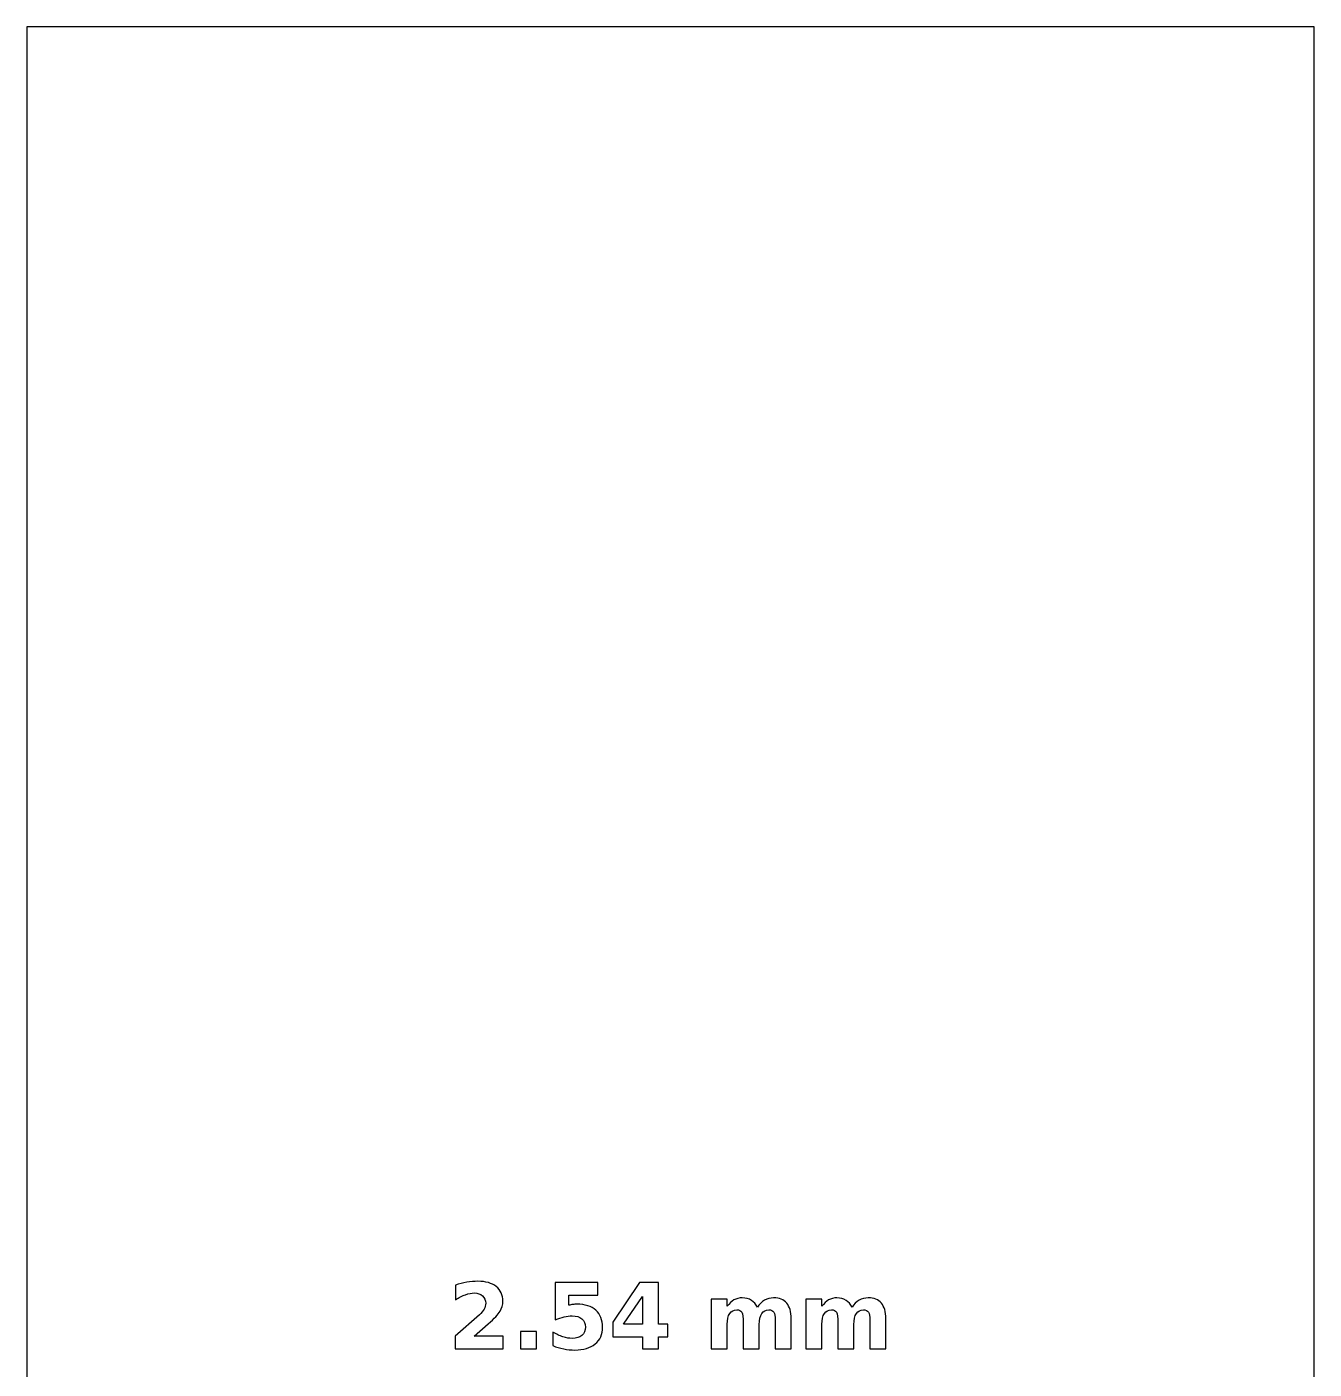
# Model space of a CAD drawing. Header units: centimetres. Extents: x -11.5 to -9.5, y -15.85 to -11.85.
# Drawn here: x -11.5 to -9.5, y -13.934 to -11.85 of the extents above; entities that cross this region are included whole.
import ezdxf

# ---------------------------------------------------------------- set-up
doc = ezdxf.new("R2010")
doc.units = ezdxf.units.CM
doc.header["$MEASUREMENT"] = 0
doc.layers.add('Layer 1', color=7, linetype='Continuous')

msp = doc.modelspace()

# ---------------------------------------------------------------- linework, layer by layer
at = {"layer": 'Layer 1', "color": 7}
msp.add_lwpolyline([(-11.5, -15.85), (-9.5, -15.85), (-9.5, -11.85), (-11.5, -11.85), (-11.5, -15.85)], close=True, dxfattribs=at)
at = {"layer": 'Layer 1', "color": 250}
for points, knots in [([(-10.80503, -13.88297), (-10.80503, -13.88297), (-10.75975, -13.88297), (-10.75975, -13.88297), (-10.75975, -13.88297), (-10.75975, -13.88297), (-10.75975, -13.90247), (-10.75975, -13.90247), (-10.75975, -13.90247), (-10.75975, -13.90247), (-10.83452, -13.90247), (-10.83452, -13.90247), (-10.83452, -13.90247), (-10.83452, -13.90247), (-10.83452, -13.88297), (-10.83452, -13.88297), (-10.83452, -13.88297), (-10.83452, -13.88297), (-10.79696, -13.84984), (-10.79696, -13.84984), (-10.79696, -13.84984), (-10.7936, -13.8468), (-10.79113, -13.84384), (-10.78953, -13.84095), (-10.78953, -13.84095), (-10.78791, -13.83805), (-10.78711, -13.83504), (-10.78711, -13.83191), (-10.78711, -13.83191), (-10.78711, -13.82709), (-10.78873, -13.82321), (-10.79197, -13.82027), (-10.79197, -13.82027), (-10.7952, -13.81733), (-10.7995, -13.81588), (-10.80489, -13.81588), (-10.80489, -13.81588), (-10.80902, -13.81588), (-10.81354, -13.81677), (-10.81846, -13.81853), (-10.81846, -13.81853), (-10.82337, -13.8203), (-10.82864, -13.82293), (-10.83424, -13.82641), (-10.83424, -13.82641), (-10.83424, -13.82641), (-10.83424, -13.80381), (-10.83424, -13.80381), (-10.83424, -13.80381), (-10.82826, -13.80184), (-10.82236, -13.80033), (-10.81653, -13.7993), (-10.81653, -13.7993), (-10.81069, -13.79826), (-10.80498, -13.79774), (-10.79936, -13.79774), (-10.79936, -13.79774), (-10.78706, -13.79774), (-10.77749, -13.80045), (-10.77067, -13.80588), (-10.77067, -13.80588), (-10.76385, -13.81129), (-10.76044, -13.81884), (-10.76044, -13.82855), (-10.76044, -13.82855), (-10.76044, -13.83415), (-10.76189, -13.83937), (-10.76479, -13.84422), (-10.76479, -13.84422), (-10.76768, -13.84906), (-10.77377, -13.85555), (-10.78304, -13.86369), (-10.78304, -13.86369), (-10.78304, -13.86369), (-10.80503, -13.88297), (-10.80503, -13.88297)], [0, 0, 0, 0, 0.0526316, 0.0526316, 0.0526316, 0.0526316, 0.1052632, 0.1052632, 0.1052632, 0.1052632, 0.1578947, 0.1578947, 0.1578947, 0.1578947, 0.2105263, 0.2105263, 0.2105263, 0.2105263, 0.2631579, 0.2631579, 0.2631579, 0.2631579, 0.3157895, 0.3157895, 0.3157895, 0.3157895, 0.3684211, 0.3684211, 0.3684211, 0.3684211, 0.4210526, 0.4210526, 0.4210526, 0.4210526, 0.4736842, 0.4736842, 0.4736842, 0.4736842, 0.5263158, 0.5263158, 0.5263158, 0.5263158, 0.5789474, 0.5789474, 0.5789474, 0.5789474, 0.6315789, 0.6315789, 0.6315789, 0.6315789, 0.6842105, 0.6842105, 0.6842105, 0.6842105, 0.7368421, 0.7368421, 0.7368421, 0.7368421, 0.7894737, 0.7894737, 0.7894737, 0.7894737, 0.8421053, 0.8421053, 0.8421053, 0.8421053, 0.8947368, 0.8947368, 0.8947368, 0.8947368, 0.9473684, 0.9473684, 0.9473684, 0.9473684, 1, 1, 1, 1]), ([(-10.67894, -13.7996), (-10.67894, -13.7996), (-10.613, -13.7996), (-10.613, -13.7996), (-10.613, -13.7996), (-10.613, -13.7996), (-10.613, -13.8191), (-10.613, -13.8191), (-10.613, -13.8191), (-10.613, -13.8191), (-10.6578, -13.8191), (-10.6578, -13.8191), (-10.6578, -13.8191), (-10.6578, -13.8191), (-10.6578, -13.83502), (-10.6578, -13.83502), (-10.6578, -13.83502), (-10.65578, -13.83448), (-10.65375, -13.83406), (-10.65171, -13.83375), (-10.65171, -13.83375), (-10.64966, -13.83344), (-10.64752, -13.8333), (-10.64533, -13.8333), (-10.64533, -13.8333), (-10.63278, -13.8333), (-10.62302, -13.83643), (-10.61603, -13.84271), (-10.61603, -13.84271), (-10.60905, -13.84897), (-10.60557, -13.85771), (-10.60557, -13.86891), (-10.60557, -13.86891), (-10.60557, -13.88003), (-10.60938, -13.88874), (-10.61697, -13.89504), (-10.61697, -13.89504), (-10.62457, -13.90132), (-10.63513, -13.90447), (-10.64863, -13.90447), (-10.64863, -13.90447), (-10.65446, -13.90447), (-10.66025, -13.9039), (-10.66596, -13.90278), (-10.66596, -13.90278), (-10.67168, -13.90165), (-10.67737, -13.89995), (-10.68301, -13.89765), (-10.68301, -13.89765), (-10.68301, -13.89765), (-10.68301, -13.87676), (-10.68301, -13.87676), (-10.68301, -13.87676), (-10.67741, -13.87999), (-10.6721, -13.88239), (-10.66707, -13.88398), (-10.66707, -13.88398), (-10.66203, -13.88561), (-10.65728, -13.88641), (-10.65284, -13.88641), (-10.65284, -13.88641), (-10.64639, -13.88641), (-10.64134, -13.88483), (-10.63764, -13.88168), (-10.63764, -13.88168), (-10.63395, -13.87855), (-10.63209, -13.8743), (-10.63209, -13.86891), (-10.63209, -13.86891), (-10.63209, -13.8635), (-10.63395, -13.85924), (-10.63764, -13.85612), (-10.63764, -13.85612), (-10.64134, -13.85299), (-10.64639, -13.85144), (-10.65284, -13.85144), (-10.65284, -13.85144), (-10.65665, -13.85144), (-10.66072, -13.85193), (-10.66502, -13.85292), (-10.66502, -13.85292), (-10.66935, -13.8539), (-10.67398, -13.85543), (-10.67894, -13.8575), (-10.67894, -13.8575), (-10.67894, -13.8575), (-10.67894, -13.7996), (-10.67894, -13.7996)], [0, 0, 0, 0, 0.0454545, 0.0454545, 0.0454545, 0.0454545, 0.0909091, 0.0909091, 0.0909091, 0.0909091, 0.1363636, 0.1363636, 0.1363636, 0.1363636, 0.1818182, 0.1818182, 0.1818182, 0.1818182, 0.2272727, 0.2272727, 0.2272727, 0.2272727, 0.2727273, 0.2727273, 0.2727273, 0.2727273, 0.3181818, 0.3181818, 0.3181818, 0.3181818, 0.3636364, 0.3636364, 0.3636364, 0.3636364, 0.4090909, 0.4090909, 0.4090909, 0.4090909, 0.4545455, 0.4545455, 0.4545455, 0.4545455, 0.5, 0.5, 0.5, 0.5, 0.5454545, 0.5454545, 0.5454545, 0.5454545, 0.5909091, 0.5909091, 0.5909091, 0.5909091, 0.6363636, 0.6363636, 0.6363636, 0.6363636, 0.6818182, 0.6818182, 0.6818182, 0.6818182, 0.7272727, 0.7272727, 0.7272727, 0.7272727, 0.7727273, 0.7727273, 0.7727273, 0.7727273, 0.8181818, 0.8181818, 0.8181818, 0.8181818, 0.8636364, 0.8636364, 0.8636364, 0.8636364, 0.9090909, 0.9090909, 0.9090909, 0.9090909, 0.9545455, 0.9545455, 0.9545455, 0.9545455, 1, 1, 1, 1]), ([(-10.54816, -13.7996), (-10.54816, -13.7996), (-10.51866, -13.7996), (-10.51866, -13.7996), (-10.51866, -13.7996), (-10.51866, -13.7996), (-10.51866, -13.86451), (-10.51866, -13.86451), (-10.51866, -13.86451), (-10.51866, -13.86451), (-10.50399, -13.86451), (-10.50399, -13.86451), (-10.50399, -13.86451), (-10.50399, -13.86451), (-10.50399, -13.88373), (-10.50399, -13.88373), (-10.50399, -13.88373), (-10.50399, -13.88373), (-10.51866, -13.88373), (-10.51866, -13.88373), (-10.51866, -13.88373), (-10.51866, -13.88373), (-10.51866, -13.90247), (-10.51866, -13.90247), (-10.51866, -13.90247), (-10.51866, -13.90247), (-10.54373, -13.90247), (-10.54373, -13.90247), (-10.54373, -13.90247), (-10.54373, -13.90247), (-10.54373, -13.88373), (-10.54373, -13.88373), (-10.54373, -13.88373), (-10.54373, -13.88373), (-10.58936, -13.88373), (-10.58936, -13.88373), (-10.58936, -13.88373), (-10.58936, -13.88373), (-10.58936, -13.86098), (-10.58936, -13.86098), (-10.58936, -13.86098), (-10.58936, -13.86098), (-10.54816, -13.7996), (-10.54816, -13.7996)], [0, 0, 0, 0, 0.0909091, 0.0909091, 0.0909091, 0.0909091, 0.1818182, 0.1818182, 0.1818182, 0.1818182, 0.2727273, 0.2727273, 0.2727273, 0.2727273, 0.3636364, 0.3636364, 0.3636364, 0.3636364, 0.4545455, 0.4545455, 0.4545455, 0.4545455, 0.5454545, 0.5454545, 0.5454545, 0.5454545, 0.6363636, 0.6363636, 0.6363636, 0.6363636, 0.7272727, 0.7272727, 0.7272727, 0.7272727, 0.8181818, 0.8181818, 0.8181818, 0.8181818, 0.9090909, 0.9090909, 0.9090909, 0.9090909, 1, 1, 1, 1]), ([(-10.54373, -13.82145), (-10.54373, -13.82145), (-10.57283, -13.86451), (-10.57283, -13.86451), (-10.57283, -13.86451), (-10.57283, -13.86451), (-10.54373, -13.86451), (-10.54373, -13.86451), (-10.54373, -13.86451), (-10.54373, -13.86451), (-10.54373, -13.82145), (-10.54373, -13.82145)], [0, 0, 0, 0, 0.3333333, 0.3333333, 0.3333333, 0.3333333, 0.6666667, 0.6666667, 0.6666667, 0.6666667, 1, 1, 1, 1]), ([(-10.36502, -13.83812), (-10.36189, -13.83335), (-10.3582, -13.8297), (-10.35389, -13.82721), (-10.35389, -13.82721), (-10.34959, -13.82469), (-10.34489, -13.82345), (-10.33974, -13.82345), (-10.33974, -13.82345), (-10.33087, -13.82345), (-10.32412, -13.82618), (-10.31949, -13.83166), (-10.31949, -13.83166), (-10.31485, -13.83711), (-10.31252, -13.84506), (-10.31252, -13.85548), (-10.31252, -13.85548), (-10.31252, -13.85548), (-10.31252, -13.90247), (-10.31252, -13.90247), (-10.31252, -13.90247), (-10.31252, -13.90247), (-10.33734, -13.90247), (-10.33734, -13.90247), (-10.33734, -13.90247), (-10.33734, -13.90247), (-10.33734, -13.86223), (-10.33734, -13.86223), (-10.33734, -13.86223), (-10.33729, -13.86164), (-10.33727, -13.86103), (-10.33724, -13.86037), (-10.33724, -13.86037), (-10.33722, -13.85974), (-10.3372, -13.85882), (-10.3372, -13.85762), (-10.3372, -13.85762), (-10.3372, -13.85216), (-10.33799, -13.84819), (-10.33962, -13.84574), (-10.33962, -13.84574), (-10.34122, -13.84327), (-10.3438, -13.84205), (-10.34738, -13.84205), (-10.34738, -13.84205), (-10.35208, -13.84205), (-10.35568, -13.84398), (-10.35824, -13.84784), (-10.35824, -13.84784), (-10.36078, -13.85169), (-10.3621, -13.85727), (-10.3622, -13.86458), (-10.3622, -13.86458), (-10.3622, -13.86458), (-10.3622, -13.90247), (-10.3622, -13.90247), (-10.3622, -13.90247), (-10.3622, -13.90247), (-10.38701, -13.90247), (-10.38701, -13.90247), (-10.38701, -13.90247), (-10.38701, -13.90247), (-10.38701, -13.86223), (-10.38701, -13.86223), (-10.38701, -13.86223), (-10.38701, -13.85369), (-10.38774, -13.84819), (-10.38922, -13.84574), (-10.38922, -13.84574), (-10.39068, -13.84327), (-10.39329, -13.84205), (-10.39705, -13.84205), (-10.39705, -13.84205), (-10.4018, -13.84205), (-10.40545, -13.844), (-10.40801, -13.84788), (-10.40801, -13.84788), (-10.41057, -13.85176), (-10.41187, -13.85729), (-10.41187, -13.86451), (-10.41187, -13.86451), (-10.41187, -13.86451), (-10.41187, -13.90247), (-10.41187, -13.90247), (-10.41187, -13.90247), (-10.41187, -13.90247), (-10.43668, -13.90247), (-10.43668, -13.90247), (-10.43668, -13.90247), (-10.43668, -13.90247), (-10.43668, -13.82531), (-10.43668, -13.82531), (-10.43668, -13.82531), (-10.43668, -13.82531), (-10.41187, -13.82531), (-10.41187, -13.82531), (-10.41187, -13.82531), (-10.41187, -13.82531), (-10.41187, -13.83662), (-10.41187, -13.83662), (-10.41187, -13.83662), (-10.40883, -13.83224), (-10.40535, -13.82898), (-10.40142, -13.82676), (-10.40142, -13.82676), (-10.3975, -13.82455), (-10.39317, -13.82345), (-10.38844, -13.82345), (-10.38844, -13.82345), (-10.38313, -13.82345), (-10.3784, -13.82474), (-10.37433, -13.82731), (-10.37433, -13.82731), (-10.37024, -13.82989), (-10.36713, -13.83349), (-10.36502, -13.83812)], [0, 0, 0, 0, 0.0344828, 0.0344828, 0.0344828, 0.0344828, 0.0689655, 0.0689655, 0.0689655, 0.0689655, 0.1034483, 0.1034483, 0.1034483, 0.1034483, 0.137931, 0.137931, 0.137931, 0.137931, 0.1724138, 0.1724138, 0.1724138, 0.1724138, 0.2068966, 0.2068966, 0.2068966, 0.2068966, 0.2413793, 0.2413793, 0.2413793, 0.2413793, 0.2758621, 0.2758621, 0.2758621, 0.2758621, 0.3103448, 0.3103448, 0.3103448, 0.3103448, 0.3448276, 0.3448276, 0.3448276, 0.3448276, 0.3793103, 0.3793103, 0.3793103, 0.3793103, 0.4137931, 0.4137931, 0.4137931, 0.4137931, 0.4482759, 0.4482759, 0.4482759, 0.4482759, 0.4827586, 0.4827586, 0.4827586, 0.4827586, 0.5172414, 0.5172414, 0.5172414, 0.5172414, 0.5517241, 0.5517241, 0.5517241, 0.5517241, 0.5862069, 0.5862069, 0.5862069, 0.5862069, 0.6206897, 0.6206897, 0.6206897, 0.6206897, 0.6551724, 0.6551724, 0.6551724, 0.6551724, 0.6896552, 0.6896552, 0.6896552, 0.6896552, 0.7241379, 0.7241379, 0.7241379, 0.7241379, 0.7586207, 0.7586207, 0.7586207, 0.7586207, 0.7931034, 0.7931034, 0.7931034, 0.7931034, 0.8275862, 0.8275862, 0.8275862, 0.8275862, 0.862069, 0.862069, 0.862069, 0.862069, 0.8965517, 0.8965517, 0.8965517, 0.8965517, 0.9310345, 0.9310345, 0.9310345, 0.9310345, 0.9655172, 0.9655172, 0.9655172, 0.9655172, 1, 1, 1, 1]), ([(-10.21798, -13.83812), (-10.21485, -13.83335), (-10.21116, -13.8297), (-10.20685, -13.82721), (-10.20685, -13.82721), (-10.20255, -13.82469), (-10.19785, -13.82345), (-10.1927, -13.82345), (-10.1927, -13.82345), (-10.18383, -13.82345), (-10.17708, -13.82618), (-10.17245, -13.83166), (-10.17245, -13.83166), (-10.16781, -13.83711), (-10.16548, -13.84506), (-10.16548, -13.85548), (-10.16548, -13.85548), (-10.16548, -13.85548), (-10.16548, -13.90247), (-10.16548, -13.90247), (-10.16548, -13.90247), (-10.16548, -13.90247), (-10.1903, -13.90247), (-10.1903, -13.90247), (-10.1903, -13.90247), (-10.1903, -13.90247), (-10.1903, -13.86223), (-10.1903, -13.86223), (-10.1903, -13.86223), (-10.19025, -13.86164), (-10.19023, -13.86103), (-10.1902, -13.86037), (-10.1902, -13.86037), (-10.19018, -13.85974), (-10.19016, -13.85882), (-10.19016, -13.85762), (-10.19016, -13.85762), (-10.19016, -13.85216), (-10.19095, -13.84819), (-10.19258, -13.84574), (-10.19258, -13.84574), (-10.19418, -13.84327), (-10.19676, -13.84205), (-10.20034, -13.84205), (-10.20034, -13.84205), (-10.20504, -13.84205), (-10.20864, -13.84398), (-10.2112, -13.84784), (-10.2112, -13.84784), (-10.21374, -13.85169), (-10.21506, -13.85727), (-10.21516, -13.86458), (-10.21516, -13.86458), (-10.21516, -13.86458), (-10.21516, -13.90247), (-10.21516, -13.90247), (-10.21516, -13.90247), (-10.21516, -13.90247), (-10.23997, -13.90247), (-10.23997, -13.90247), (-10.23997, -13.90247), (-10.23997, -13.90247), (-10.23997, -13.86223), (-10.23997, -13.86223), (-10.23997, -13.86223), (-10.23997, -13.85369), (-10.2407, -13.84819), (-10.24218, -13.84574), (-10.24218, -13.84574), (-10.24364, -13.84327), (-10.24625, -13.84205), (-10.25001, -13.84205), (-10.25001, -13.84205), (-10.25476, -13.84205), (-10.25841, -13.844), (-10.26097, -13.84788), (-10.26097, -13.84788), (-10.26353, -13.85176), (-10.26483, -13.85729), (-10.26483, -13.86451), (-10.26483, -13.86451), (-10.26483, -13.86451), (-10.26483, -13.90247), (-10.26483, -13.90247), (-10.26483, -13.90247), (-10.26483, -13.90247), (-10.28964, -13.90247), (-10.28964, -13.90247), (-10.28964, -13.90247), (-10.28964, -13.90247), (-10.28964, -13.82531), (-10.28964, -13.82531), (-10.28964, -13.82531), (-10.28964, -13.82531), (-10.26483, -13.82531), (-10.26483, -13.82531), (-10.26483, -13.82531), (-10.26483, -13.82531), (-10.26483, -13.83662), (-10.26483, -13.83662), (-10.26483, -13.83662), (-10.26179, -13.83224), (-10.25831, -13.82898), (-10.25438, -13.82676), (-10.25438, -13.82676), (-10.25046, -13.82455), (-10.24613, -13.82345), (-10.2414, -13.82345), (-10.2414, -13.82345), (-10.23609, -13.82345), (-10.23136, -13.82474), (-10.22729, -13.82731), (-10.22729, -13.82731), (-10.2232, -13.82989), (-10.22009, -13.83349), (-10.21798, -13.83812)], [0, 0, 0, 0, 0.0344828, 0.0344828, 0.0344828, 0.0344828, 0.0689655, 0.0689655, 0.0689655, 0.0689655, 0.1034483, 0.1034483, 0.1034483, 0.1034483, 0.137931, 0.137931, 0.137931, 0.137931, 0.1724138, 0.1724138, 0.1724138, 0.1724138, 0.2068966, 0.2068966, 0.2068966, 0.2068966, 0.2413793, 0.2413793, 0.2413793, 0.2413793, 0.2758621, 0.2758621, 0.2758621, 0.2758621, 0.3103448, 0.3103448, 0.3103448, 0.3103448, 0.3448276, 0.3448276, 0.3448276, 0.3448276, 0.3793103, 0.3793103, 0.3793103, 0.3793103, 0.4137931, 0.4137931, 0.4137931, 0.4137931, 0.4482759, 0.4482759, 0.4482759, 0.4482759, 0.4827586, 0.4827586, 0.4827586, 0.4827586, 0.5172414, 0.5172414, 0.5172414, 0.5172414, 0.5517241, 0.5517241, 0.5517241, 0.5517241, 0.5862069, 0.5862069, 0.5862069, 0.5862069, 0.6206897, 0.6206897, 0.6206897, 0.6206897, 0.6551724, 0.6551724, 0.6551724, 0.6551724, 0.6896552, 0.6896552, 0.6896552, 0.6896552, 0.7241379, 0.7241379, 0.7241379, 0.7241379, 0.7586207, 0.7586207, 0.7586207, 0.7586207, 0.7931034, 0.7931034, 0.7931034, 0.7931034, 0.8275862, 0.8275862, 0.8275862, 0.8275862, 0.862069, 0.862069, 0.862069, 0.862069, 0.8965517, 0.8965517, 0.8965517, 0.8965517, 0.9310345, 0.9310345, 0.9310345, 0.9310345, 0.9655172, 0.9655172, 0.9655172, 0.9655172, 1, 1, 1, 1]), ([(-10.73311, -13.8758), (-10.73311, -13.8758), (-10.70829, -13.8758), (-10.70829, -13.8758), (-10.70829, -13.8758), (-10.70829, -13.8758), (-10.70829, -13.90247), (-10.70829, -13.90247), (-10.70829, -13.90247), (-10.70829, -13.90247), (-10.73311, -13.90247), (-10.73311, -13.90247), (-10.73311, -13.90247), (-10.73311, -13.90247), (-10.73311, -13.8758), (-10.73311, -13.8758)], [0, 0, 0, 0, 0.25, 0.25, 0.25, 0.25, 0.5, 0.5, 0.5, 0.5, 0.75, 0.75, 0.75, 0.75, 1, 1, 1, 1])]:
    msp.add_open_spline(points, degree=3, knots=knots, dxfattribs=at)

doc.saveas('drawing.dxf')
